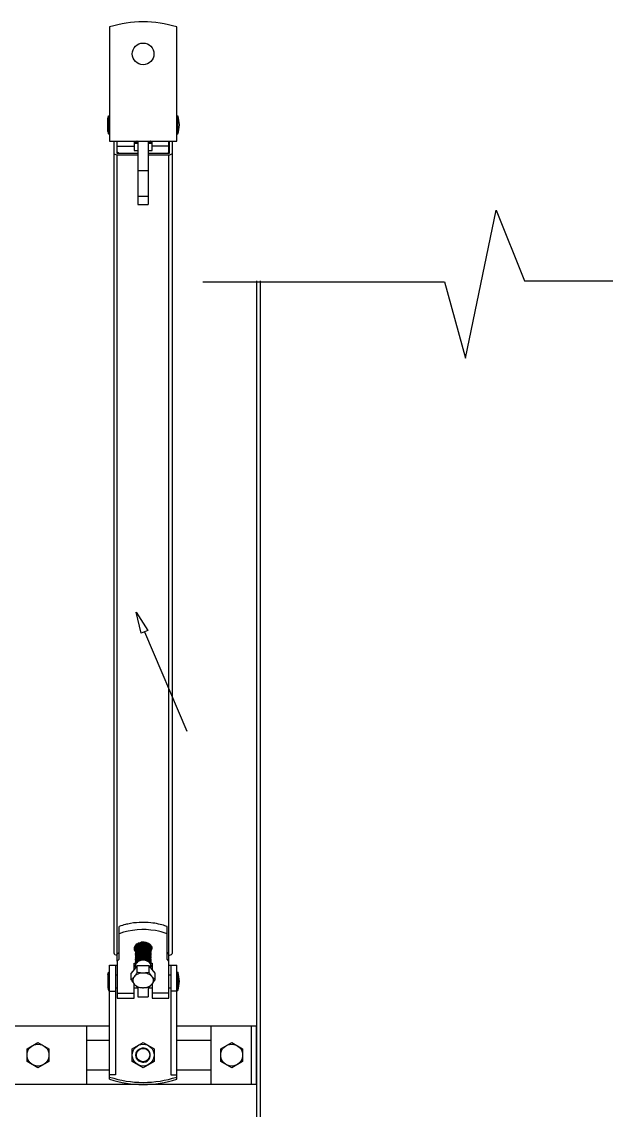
# Model space of a CAD drawing. Extents: x 1680110 to 2699828, y 269661 to 891349.
# Drawn here: x 2393686 to 2395749, y 705836 to 709678 of the extents above; entities that cross this region are included whole.
import ezdxf

# ---------------------------------------------------------------- set-up
doc = ezdxf.new("R2010")
doc.units = 0
doc.header["$LTSCALE"] = 1000
doc.header["$MEASUREMENT"] = 0
doc.layers.add('02___PRT_ALL_AXES', color=7, linetype='Continuous')
doc.layers.add('03___PRT_ALL_CURVES', color=7, linetype='Continuous')

msp = doc.modelspace()

# ---------------------------------------------------------------- linework, layer by layer
at = {"color": 0, "linetype": 'Continuous'}
for p, q in [((2393995.9, 709660.1), (2393995.9, 709257.3)), ((2394232.8, 709257.3), (2394232.8, 709660.1)), ((2393992.2, 709346.1), (2393995.9, 709346.1)), ((2394232.8, 709346.1), (2394236.4, 709346.1)), ((2393992.2, 709282.3), (2393995.9, 709282.3)), ((2394232.8, 709282.3), (2394236.4, 709282.3)), ((2393995.9, 709257.3), (2394232.8, 709257.3)), ((2394011.8, 706390.8), (2394011.8, 709257.3)), ((2394020.9, 709257.3), (2394020.9, 709215.9)), ((2394023.2, 709214.3), (2394023.2, 709257.3)), ((2394023.2, 709239.4), (2394082.4, 709239.4)), ((2394082.4, 709257.3), (2394082.4, 709224.2)), ((2394087, 709249.7), (2394087, 709249.8)), ((2394096.1, 709257.3), (2394096.1, 709033.8)), ((2394132.5, 709257.3), (2394132.5, 709033.8)), ((2394146.2, 709224.2), (2394146.2, 709257.3)), ((2394205.4, 709239.4), (2394146.2, 709239.4)), ((2394205.4, 709214.3), (2394205.4, 709257.3)), ((2394207.7, 709215.9), (2394207.7, 709257.3)), ((2394216.8, 709257.3), (2394216.8, 706390.8)), ((2394023.2, 709214.3), (2394096.1, 709214.3)), ((2394023.2, 706387.7), (2394023.2, 709207.8)), ((2394096.1, 709207.8), (2394023.2, 709207.8)), ((2394132.5, 709214.3), (2394205.4, 709214.3)), ((2394205.4, 709207.8), (2394132.5, 709207.8)), ((2394205.4, 706387.7), (2394205.4, 709207.8)), ((2394096.1, 709152.8), (2394132.5, 709152.8)), ((2394096.1, 709062.6), (2394132.5, 709062.6)), ((2394096.1, 709033.8), (2394132.5, 709033.8)), ((2394087.7, 706413.5), (2394087.7, 706413.5)), ((2394095.9, 706425.3), (2394096.1, 706425.2)), ((2394098.2, 706425), (2394096.1, 706425.2)), ((2394096.4, 706425.5), (2394098.2, 706425)), ((2394023.2, 706362.3), (2394023.2, 706232.1)), ((2394082.4, 706332.9), (2394082.4, 706355.9)), ((2394146.2, 706355.9), (2394146.2, 706332.9)), ((2394205.4, 706232.1), (2394205.4, 706362.3)), ((2393992.2, 706323.3), (2393995.9, 706323.3)), ((2393995.9, 705945.5), (2393995.9, 706348.3)), ((2393995.9, 706348.3), (2394023.2, 706348.3)), ((2394016.4, 706348.3), (2394016.4, 705961.1)), ((2394093.3, 706346.2), (2394072.2, 706320.5)), ((2394082.4, 706348.3), (2394087, 706348.3)), ((2394087, 706347.1), (2394087, 706351)), ((2394087.4, 706350.8), (2394087, 706351)), ((2394135.4, 706346.2), (2394093.3, 706346.2)), ((2394156.4, 706320.5), (2394135.4, 706346.2)), ((2394141.6, 706346.2), (2394141.6, 706349.6)), ((2394141.6, 706348.3), (2394146.2, 706348.3)), ((2394205.4, 706348.3), (2394232.8, 706348.3)), ((2394212.3, 706348.3), (2394212.3, 705961.1)), ((2394232.8, 705945.5), (2394232.8, 706348.3)), ((2394232.8, 706323.3), (2394236.4, 706323.3)), ((2394016.4, 706314.2), (2394023.2, 706314.2)), ((2394082.4, 706232.1), (2394082.4, 706282.2)), ((2394146.2, 706282.2), (2394146.2, 706232.1)), ((2394205.4, 706314.2), (2394212.3, 706314.2)), ((2393992.2, 706259.5), (2393995.9, 706259.5)), ((2393995.9, 706257.1), (2394016.4, 706257.1)), ((2394023.2, 706249.5), (2394082.4, 706249.5)), ((2394096.1, 706270.7), (2394096.1, 706236.7)), ((2394132.5, 706270.7), (2394132.5, 706236.7)), ((2394205.4, 706249.5), (2394146.2, 706249.5)), ((2394232.8, 706257.1), (2394212.3, 706257.1)), ((2394232.8, 706259.5), (2394236.4, 706259.5)), ((2394023.2, 706232.1), (2394082.4, 706232.1)), ((2394096.1, 706236.7), (2394132.5, 706236.7)), ((2394146.2, 706232.1), (2394205.4, 706232.1)), ((2394354.2, 705928.8), (2394354.2, 706133.8)), ((2394497.3, 705928.8), (2394497.3, 706133.8)), ((2394513.9, 705928.8), (2394513.9, 706133.8)), ((2394114.3, 706054.7), (2394114.3, 706055.9)), ((2394089.1, 706038.6), (2394089.1, 706038.7)), ((2394089.2, 706039), (2394089.2, 706039.1)), ((2394016.4, 705961.1), (2393995.9, 705961.1)), ((2394212.3, 705961.1), (2394232.8, 705961.1))]:
    msp.add_line(p, q, dxfattribs=at)
at = {"color": 7, "linetype": 'Continuous'}
for p, q in [((2394325.2, 708760.5), (2395177.6, 708760.5)), ((2394513.9, 708763.3), (2394513.9, 705120.6)), ((2394527.6, 708763.3), (2394527.6, 705120.6)), ((2395459.8, 708763.3), (2396459, 708763.3))]:
    msp.add_line(p, q, dxfattribs=at)
at = {"color": 0}
for p, q in [((2393396.3, 706133.8), (2393995.9, 706133.8)), ((2393914, 706133.8), (2393914, 705928.9)), ((2394232.8, 706133.8), (2394513.9, 706133.8)), ((2393914, 706083.8), (2393995.9, 706083.8)), ((2394232.8, 706083.8), (2394354.2, 706083.8)), ((2393914, 705978.8), (2393995.9, 705978.8)), ((2394232.8, 705978.8), (2394354.2, 705978.8)), ((2393500.6, 705928.8), (2394513.9, 705928.8))]:
    msp.add_line(p, q, dxfattribs=at)
for points in [[(2395252.5, 708491.4), (2395360.3, 709013.1)], [(2395360.3, 709013.1), (2395459.8, 708763.3)], [(2395177.6, 708760.5), (2395252.5, 708491.4)]]:
    msp.add_lwpolyline(points, dxfattribs=at)
at = {"color": 4}
msp.add_lwpolyline([(2394107.6, 707520.4), (2394089.7, 707593.8), (2394130.4, 707530.2)], close=True, dxfattribs=at)
at = {"color": 4, "extrusion": (0.91941, 0.3933, 0), "elevation": 2479447.1}
msp.add_lwpolyline([(-291101.2, 0), (-291482.6, 0)], dxfattribs=at)
at = {"color": 4, "extrusion": (0, 1, 0), "elevation": 707174.6}
msp.add_lwpolyline([(-2394269.1, 0), (-2394268.9, 0)], dxfattribs=at)
at = {"color": 0, "linetype": 'Continuous'}
msp.add_circle((2394114.3, 706030.9), 23.8, dxfattribs=at)
for centre, radius, start, end in [((2394114.3, 709283.6), 394.7, 72.5364, 107.4636), ((2394101.9, 709258.5), 14.9, 184.6388, 187.5163), ((2394101.8, 709254.6), 14.9, 172.4739, 179.9828), ((2394101.9, 709253.6), 15, 170.5953, 176.2819), ((2394101.7, 709253.6), 14.8, 176.29, 179.9967), ((2394101.8, 709253.6), 14.9, 180.0177, 187.7118), ((2394101.8, 709249.8), 14.9, 172.6677, 179.9838), ((2394102.1, 709254.6), 15.1, 169.6225, 172.4804), ((2394102.2, 709249.7), 15.2, 165.7622, 172.658), ((2394102.2, 709253.6), 15.2, 165.9398, 170.5941), ((2394102.6, 709249.6), 15.6, 162.5002, 165.7671), ((2394110.9, 709228.3), 26.5, 124.6383, 125.9814), ((2394111, 709231.9), 26.8, 124.0237, 125.416), ((2394111.1, 709227.9), 27, 124.026, 124.6404), ((2394119.6, 709229.7), 25.4, 57.1454, 59.0662), ((2394119.4, 709228.5), 25.6, 58.236, 59.1443), ((2394119.8, 709229.1), 24.9, 56.1506, 58.2417), ((2394120.5, 709231.1), 23.6, 52.0605, 57.1819), ((2394127.9, 709251.9), 13.8, 16.4386, 22.9713), ((2394128.3, 709252.1), 13.3, 15.3782, 16.4026), ((2394128.3, 709247.2), 13.3, 15.3332, 16.4047), ((2394128.6, 709252.1), 13.1, 8.8155, 15.3917), ((2394128.5, 709247.3), 13.1, 10.6843, 15.3402), ((2394128.9, 709256.1), 12.7, 351.1705, 359.9739), ((2394128.9, 709252.2), 12.7, 0.0259, 8.8089), ((2394129, 709256), 12.7, 4.3365, 5.599), ((2394129.1, 709257), 12.5, 0.0003, 1.1866), ((2394129, 709256), 12.6, 0.0047, 4.3392), ((2394129, 709251.2), 12.6, 0.0047, 4.3395), ((2394129, 709251.2), 12.7, 353.07, 359.9861), ((2394101.5, 706406.5), 18.4, 150.7547, 154.3708), ((2394102.6, 706405.9), 19.6, 144.1845, 150.7189), ((2394103, 706409.3), 20.1, 211.4005, 217.607), ((2394103.6, 706405.2), 20.8, 141.9511, 144.2205), ((2394100.8, 706409.4), 13.8, 170.8203, 174.1915), ((2394101.9, 706409), 15, 170.6064, 176.282), ((2394100.7, 706409.4), 13.7, 174.1936, 177.5933), ((2394101.8, 706409), 14.8, 176.2921, 177.5737), ((2394101.7, 706409), 14.8, 177.5739, 178.5028), ((2394101.7, 706409), 14.7, 178.5029, 179.2826), ((2394101.7, 706409), 14.7, 179.2826, 179.9999), ((2394101.7, 706409), 14.7, 180.0006, 181.7152), ((2394101.8, 706409), 14.8, 181.7164, 184.3519), ((2394101.9, 706409), 14.9, 184.3535, 187.5155), ((2394101.8, 706405.1), 14.9, 172.4732, 179.9828), ((2394101.9, 706404.1), 15, 170.6461, 176.2828), ((2394101.7, 706404.2), 14.8, 176.2908, 183.5476), ((2394102.2, 706399.3), 15.2, 163.2981, 176.2155), ((2394101.9, 706404.2), 14.9, 183.5508, 187.7922), ((2394101.8, 706400.3), 14.8, 172.7542, 179.9843), ((2394101.7, 706399.3), 14.8, 176.2906, 179.9967), ((2394101.8, 706399.3), 14.9, 180.0174, 187.5513), ((2394101.8, 706395.5), 14.9, 172.5017, 179.9829), ((2394101.9, 706394.5), 15, 170.6329, 176.2824), ((2394101.7, 706394.5), 14.8, 176.2904, 179.9967), ((2394101.8, 706394.5), 14.9, 180.0173, 187.5367), ((2394101.8, 706390.6), 14.9, 172.4872, 179.9829), ((2394101.9, 706389.6), 15, 170.6233, 176.2823), ((2394101, 706409.3), 14, 168.5956, 170.8202), ((2394102.2, 706405.1), 15.2, 165.8112, 172.4652), ((2394102.2, 706400.2), 15.2, 165.7041, 172.7434), ((2394102.2, 706395.4), 15.2, 165.7267, 172.493), ((2394102.2, 706390.6), 15.2, 165.766, 172.4789), ((2394104.2, 706404.8), 21.5, 140.1265, 141.9534), ((2394101.3, 706409.3), 14.3, 163.6782, 168.5833), ((2394102.2, 706408.9), 15.2, 167.3413, 170.6096), ((2394102.4, 706404.1), 15.4, 162.498, 170.6185), ((2394102.4, 706394.4), 15.4, 162.4909, 170.6051), ((2394102.4, 706389.6), 15.4, 162.488, 170.5957), ((2394102.3, 706408.9), 15.3, 165.8219, 167.3436), ((2394102.5, 706408.9), 15.5, 163.63, 165.8195), ((2394102.4, 706405), 15.5, 164.4503, 165.8214), ((2394102.6, 706400.1), 15.6, 162.5159, 165.7097), ((2394102.6, 706395.3), 15.6, 162.5135, 165.7315), ((2394102.6, 706390.5), 15.6, 162.5087, 165.7704), ((2394101.8, 706409.1), 14.8, 158.8112, 163.6737), ((2394102.6, 706405), 15.7, 162.5051, 164.4489), ((2394102.7, 706408.8), 15.7, 162.6522, 163.6323), ((2394103.4, 706408.6), 16.5, 153.2181, 162.433), ((2394102.8, 706403.9), 15.9, 161.2184, 162.521), ((2394102.3, 706408.9), 15.4, 155.4096, 158.8168), ((2394103.1, 706408.6), 16.3, 149.029, 155.3717), ((2394104.7, 706407.9), 17.9, 147.2771, 153.2367), ((2394105.9, 706407.1), 19.4, 141.4765, 147.2734), ((2394111.1, 706395.8), 33.2, 116.9716, 117.1914), ((2394111.6, 706394.8), 34.3, 113.9096, 116.9569), ((2394110.6, 706400.8), 27.2, 120.5279, 120.8982), ((2394111, 706400.1), 28, 117.1944, 120.5148), ((2394112.4, 706393.1), 36.2, 110.6062, 113.9098), ((2394115.4, 706390.9), 38.4, 91.5745, 101.1898), ((2394115.3, 706363.5), 38, 97.612, 98.5483), ((2394114.1, 706386.3), 43, 87.2089, 89.7303), ((2394114.3, 706381.3), 48, 87.8186, 90.0078), ((2394115.4, 706390.6), 38.6, 88.83, 91.6019), ((2394114.4, 706383.4), 45.9, 85.7692, 87.8187), ((2394114.1, 706386.3), 43.1, 84.3791, 87.2114), ((2394115.4, 706391), 38.2, 85.6396, 88.8291), ((2394115.1, 706390.2), 39.1, 76.1216, 79.3126), ((2394115.9, 706393.6), 35.5, 69.1888, 70.1515), ((2394116.1, 706394.1), 34.9, 68.0181, 69.189), ((2394122.2, 706402.7), 24.7, 44.9812, 48.9553), ((2394123.7, 706405.4), 21.3, 40.9332, 43.2447), ((2394123, 706403.5), 23.4, 43.051, 44.9607), ((2394124.1, 706405.8), 20.7, 39.8011, 40.9276), ((2394124.3, 706404.6), 21.8, 35.7508, 43.1144), ((2394127.5, 706410.6), 14.3, 20.5547, 25.6449), ((2394127.9, 706410.8), 13.8, 18.1541, 20.5369), ((2394128.3, 706407.4), 13.3, 15.3602, 16.4085), ((2394128.3, 706402.6), 13.3, 15.3455, 16.4078), ((2394128.3, 706397.7), 13.3, 15.3562, 16.4067), ((2394128.3, 706392.9), 13.3, 15.3803, 16.4044), ((2394128.3, 706388.1), 13.3, 15.4324, 16.4009), ((2394128.6, 706407.5), 13.1, 8.8275, 15.3735), ((2394128.6, 706402.6), 13.1, 8.8161, 15.3587), ((2394128.6, 706397.8), 13.1, 8.5831, 15.3704), ((2394128.6, 706393), 13.1, 8.806, 15.3938), ((2394128.9, 706411.1), 12.7, 351.3231, 359.9751), ((2394128.8, 706411.4), 12.9, 351.1957, 351.4438), ((2394128.9, 706407.5), 12.7, 0.0261, 8.8211), ((2394128.9, 706406.6), 12.7, 351.1717, 359.9739), ((2394128.9, 706402.7), 12.7, 0.026, 8.8097), ((2394128.9, 706401.7), 12.7, 350.9429, 359.9728), ((2394126.7, 706409.9), 17.5, 327.8953, 328.9179), ((2394129, 706397.9), 12.7, 0.0243, 8.5745), ((2394128.9, 706396.9), 12.7, 351.161, 359.9738), ((2394128.9, 706393), 12.7, 0.0259, 8.7993), ((2394128.9, 706392.1), 12.7, 351.1413, 359.9737), ((2394129, 706411.1), 12.6, 2.7676, 6.617), ((2394129, 706411.1), 12.6, 359.993, 2.7658), ((2394129, 706406.6), 12.6, 0.0047, 4.3395), ((2394129, 706401.7), 12.6, 0.0047, 4.3394), ((2394129, 706396.9), 12.6, 0.0047, 4.3393), ((2394129, 706392.1), 12.6, 0.0047, 4.3389), ((2394127, 706409.7), 17.1, 328.9126, 331.6127), ((2394125.3, 706409.5), 20.5, 323.7264, 324.8215), ((2394125.4, 706405.5), 20.4, 34.9477, 35.6756), ((2394127, 706407.8), 17.1, 26.7554, 29.0313), ((2394125.6, 706405.7), 20.1, 33.5595, 34.9495), ((2394127.5, 706409.5), 16.6, 331.6112, 334.7707), ((2394125.9, 706405.8), 19.7, 32.816, 33.5577), ((2394126.3, 706406.1), 19.3, 30.7572, 32.8206), ((2394126.6, 706406.3), 18.9, 30.1535, 30.7522), ((2394023.2, 706398.8), 16, 268.3666, 269.9989), ((2394101.7, 706389.7), 14.8, 176.2903, 179.9967), ((2394101.8, 706389.7), 14.9, 180.0173, 187.5328), ((2394101.8, 706385.8), 14.9, 172.4835, 179.9829), ((2394101.7, 706384.8), 14.8, 176.2866, 179.9968), ((2394101.8, 706384.8), 14.9, 180.0162, 187.3323), ((2394101.8, 706381), 14.9, 172.2882, 179.9823), ((2394101.9, 706380), 15, 170.633, 176.2824), ((2394101.7, 706380), 14.8, 176.2903, 179.9967), ((2394101.8, 706380), 14.9, 180.0172, 187.5261), ((2394101.8, 706376.1), 14.9, 172.4765, 179.9828), ((2394101.9, 706375.1), 15, 170.5993, 176.2819), ((2394101.7, 706375.2), 14.8, 176.29, 179.9967), ((2394101.8, 706375.2), 14.9, 180.0171, 187.5169), ((2394101.8, 706371.3), 14.9, 172.4677, 179.9827), ((2394101.9, 706370.3), 15, 170.6057, 176.2819), ((2394101.7, 706370.3), 14.8, 176.29, 179.9967), ((2394101.8, 706370.3), 14.9, 180.017, 187.4489), ((2394101.8, 706366.5), 14.9, 172.3978, 179.9823), ((2394101.7, 706365.5), 14.8, 176.29, 179.9967), ((2394101.8, 706365.5), 14.9, 180.0171, 187.5089), ((2394101.8, 706361.6), 14.9, 172.4594, 179.9827), ((2394101.9, 706360.6), 15, 170.5894, 176.2819), ((2394101.7, 706360.7), 14.8, 176.29, 179.9967), ((2394101.8, 706360.7), 14.9, 180.017, 187.4917), ((2394101.8, 706356.8), 14.9, 172.4422, 179.9826), ((2394101.9, 706355.8), 15, 170.5827, 176.2821), ((2394101.7, 706355.8), 14.8, 176.2903, 179.9967), ((2394101.8, 706355.8), 14.9, 180.0172, 187.5273), ((2394101.8, 706352), 14.9, 172.4782, 179.9829), ((2394101.9, 706351), 15, 170.6229, 176.2822), ((2394102.2, 706385.7), 15.2, 165.7649, 172.4752), ((2394102.2, 706380.9), 15.2, 165.7459, 172.2807), ((2394102.2, 706376.1), 15.2, 165.7642, 172.4682), ((2394102.2, 706371.2), 15.2, 165.7627, 172.4595), ((2394102.2, 706366.4), 15.2, 165.7631, 172.3902), ((2394102.2, 706361.6), 15.2, 165.7634, 172.4513), ((2394102.2, 706356.7), 15.2, 165.765, 172.4342), ((2394102.2, 706351.9), 15.2, 165.7668, 172.4699), ((2394102.4, 706379.9), 15.4, 162.4871, 170.6053), ((2394102.4, 706375.1), 15.4, 162.4824, 170.5717), ((2394102.4, 706370.2), 15.4, 162.4829, 170.5782), ((2394102.4, 706360.6), 15.4, 162.4867, 170.562), ((2394102.4, 706355.7), 15.4, 162.4917, 170.5553), ((2394102.4, 706350.9), 15.4, 162.4849, 170.5952), ((2394102.6, 706385.6), 15.6, 162.5058, 165.7693), ((2394102.6, 706380.8), 15.6, 162.4516, 165.7498), ((2394102.6, 706376), 15.6, 162.5049, 165.7686), ((2394102.6, 706371.1), 15.6, 162.5002, 165.767), ((2394102.6, 706366.3), 15.6, 162.5007, 165.7672), ((2394102.6, 706361.5), 15.6, 162.5015, 165.7677), ((2394102.6, 706356.7), 15.6, 162.5045, 165.7692), ((2394102.6, 706351.8), 15.6, 162.5094, 165.7711), ((2394128.5, 706383.3), 13.1, 9.0944, 16.4713), ((2394128.3, 706378.4), 13.3, 15.3426, 16.4105), ((2394128.3, 706373.6), 13.3, 15.3335, 16.4046), ((2394128.3, 706368.8), 13.3, 15.295, 16.4082), ((2394128.3, 706363.9), 13.3, 15.3024, 16.4096), ((2394128.3, 706359.1), 13.3, 15.3159, 16.4116), ((2394128.3, 706354.3), 13.3, 15.3138, 16.4121), ((2394128.6, 706388.1), 13.1, 8.7871, 15.4463), ((2394128.6, 706378.5), 13.1, 8.8357, 15.3558), ((2394128.6, 706373.7), 13.1, 8.8222, 15.3467), ((2394128.6, 706368.8), 13.1, 8.8659, 15.3078), ((2394128.6, 706364), 13.1, 8.6158, 15.3161), ((2394128.6, 706359.2), 13.1, 8.8392, 15.3288), ((2394128.6, 706354.3), 13.1, 8.8348, 15.3268), ((2394128.9, 706388.2), 12.7, 0.0258, 8.7798), ((2394129, 706387.3), 12.7, 351.4494, 359.976), ((2394128.9, 706383.4), 12.7, 0.0272, 9.08), ((2394128.9, 706382.4), 12.7, 351.1911, 359.9741), ((2394128.9, 706378.5), 12.7, 0.0261, 8.8295), ((2394128.9, 706377.6), 12.7, 351.178, 359.9739), ((2394128.9, 706373.7), 12.7, 0.0259, 8.8159), ((2394128.9, 706372.8), 12.7, 351.2218, 359.9742), ((2394128.9, 706368.9), 12.7, 0.0263, 8.8603), ((2394128.9, 706367.9), 12.7, 350.9764, 359.9733), ((2394129, 706364), 12.7, 0.0245, 8.608), ((2394128.9, 706363.1), 12.7, 351.1951, 359.9741), ((2394128.9, 706359.2), 12.7, 0.0262, 8.8333), ((2394128.9, 706358.3), 12.7, 351.1908, 359.9741), ((2394128.9, 706354.4), 12.7, 0.0261, 8.8289), ((2394128.9, 706353.4), 12.7, 351.179, 359.9739), ((2394129, 706387.2), 12.6, 0.0046, 4.3456), ((2394129, 706382.4), 12.6, 0.0047, 4.3396), ((2394129, 706377.6), 12.6, 0.0047, 4.3395), ((2394129, 706372.7), 12.6, 0.0047, 4.3399), ((2394129, 706367.9), 12.6, 0.0047, 4.3399), ((2394129, 706363.1), 12.6, 0.0047, 4.3399), ((2394129, 706358.2), 12.6, 0.0047, 4.3399), ((2394129, 706353.4), 12.6, 0.0047, 4.3394), ((2394205.4, 706398.8), 16, 270.0011, 271.6334), ((2394101.7, 706351), 14.8, 176.2902, 179.9967), ((2394102.6, 706347), 15.6, 162.5026, 165.791), ((2394128.3, 706349.4), 13.3, 15.3664, 16.4089), ((2394128.6, 706349.5), 13.1, 8.8239, 15.3798), ((2394128.9, 706349.5), 12.7, 0.0261, 8.8175), ((2394114.3, 706030.9), 25.1, 275.5796, 101.2035), ((2394113.9, 706030.8), 25.1, 88.982, 100.1624), ((2394114.3, 706030.9), 26.4, 175.8685, 178.9165), ((2394114.3, 706030.9), 26.4, 178.9205, 185.2696), ((2394114.3, 706030.9), 26.4, 170.4027, 175.8672), ((2394114.3, 706030.9), 26.4, 185.2707, 187.4247), ((2394114.3, 706030.9), 26.5, 187.4316, 195.9775), ((2394114.3, 706030.9), 26.5, 167.0668, 170.4004), ((2394114.3, 706030.9), 26.4, 164.3926, 167.0672), ((2394114.3, 706030.9), 26.4, 162.03, 164.3906), ((2394113.9, 706029.7), 26.3, 160.2514, 161.7211), ((2394114.3, 706030.9), 26.4, 195.9832, 198.1201), ((2394114.3, 706030.9), 26.4, 198.1212, 204.6411), ((2394114.3, 706030.9), 26.5, 204.6463, 208.0841), ((2394114.3, 706030.9), 26.4, 208.0825, 212.3888), ((2394114.3, 706030.9), 26.4, 208.4883, 212.3891), ((2394114.3, 706322), 387.3, 252.1887, 287.8113), ((2394114.3, 706322), 394.7, 252.5364, 287.4636)]:
    msp.add_arc(centre, radius, start, end, dxfattribs=at)
for points, knots in [([(2394087, 709249.8), (2394087.1, 709251.1), (2394087.6, 709253.7), (2394088.8, 709256.2), (2394089.5, 709257.3)], [0, 0, 0, 0, 0.49066, 1, 1, 1, 1]), ([(2394089, 709257.3), (2394088.8, 709257), (2394088.3, 709256.1), (2394087.9, 709255.1), (2394087.7, 709254.3)], [0, 0, 0, 0, 0.253666, 1, 1, 1, 1]), ([(2394092.7, 709257.3), (2394092.2, 709256.8), (2394090.1, 709254.6), (2394088.5, 709251.8), (2394087.8, 709249.7)], [0, 0, 0, 0, 0.263007, 1, 1, 1, 1]), ([(2394088.1, 709249.7), (2394088.4, 709250.4), (2394089.8, 709253.3), (2394091.9, 709255.7), (2394093.8, 709257.3)], [0, 0, 0, 0, 0.238978, 1, 1, 1, 1]), ([(2394096, 709255.1), (2394095.4, 709254.7), (2394093.3, 709253.2), (2394091.5, 709251.3), (2394090.3, 709249.7)], [0, 0, 0, 0, 0.260528, 1, 1, 1, 1]), ([(2394091, 709249.7), (2394091.3, 709250.1), (2394092.7, 709251.6), (2394094.2, 709252.9), (2394095.5, 709253.8)], [0, 0, 0, 0, 0.242618, 1, 1, 1, 1]), ([(2394139.5, 709249.7), (2394139.1, 709250.4), (2394137.2, 709252.9), (2394134.7, 709255), (2394132.6, 709256.2)], [0, 0, 0, 0, 0.235297, 1, 1, 1, 1]), ([(2394132.6, 709255.3), (2394133.2, 709254.9), (2394135.6, 709253.4), (2394137.6, 709251.4), (2394138.8, 709249.7)], [0, 0, 0, 0, 0.26441, 1, 1, 1, 1]), ([(2394136.4, 709257.3), (2394137.5, 709256.3), (2394139.5, 709253.9), (2394140.8, 709251.1), (2394141.2, 709249.7)], [0, 0, 0, 0, 0.519467, 1, 1, 1, 1]), ([(2394141.1, 709251), (2394141, 709251.6), (2394140.1, 709253.9), (2394138.7, 709255.9), (2394137.4, 709257.3)], [0, 0, 0, 0, 0.239996, 1, 1, 1, 1]), ([(2394140.1, 709257.3), (2394140.3, 709256.9), (2394141.1, 709255.3), (2394141.5, 709253.5), (2394141.6, 709252.2)], [0, 0, 0, 0, 0.256497, 1, 1, 1, 1]), ([(2394018.7, 709208.5), (2394016.9, 709209), (2394013.5, 709210.7), (2394011.8, 709214.3), (2394011.8, 709215.9)], [0, 0, 0, 0, 0.547859, 1, 1, 1, 1]), ([(2394020.9, 709215.9), (2394020.9, 709215.2), (2394022, 709214.4), (2394022.9, 709214.3), (2394023.2, 709214.3)], [0, 0, 0, 0, 0.70154, 1, 1, 1, 1]), ([(2394205.4, 709214.3), (2394205.7, 709214.3), (2394206.7, 709214.4), (2394207.7, 709215.2), (2394207.7, 709215.9)], [0, 0, 0, 0, 0.29846, 1, 1, 1, 1]), ([(2394216.8, 709215.9), (2394216.8, 709214.3), (2394215.1, 709210.7), (2394211.8, 709209), (2394209.9, 709208.5)], [0, 0, 0, 0, 0.452141, 1, 1, 1, 1]), ([(2394085.9, 706398.8), (2394084.4, 706401.1), (2394082.6, 706406.5), (2394083.8, 706412.1), (2394085, 706414.5)], [0, 0, 0, 0, 0.503467, 1, 1, 1, 1]), ([(2394087, 706385.8), (2394087.2, 706388.1), (2394088.7, 706392.9), (2394093.8, 706398.7), (2394101, 706403), (2394106.7, 706404.5), (2394109.7, 706405)], [0, 0, 0, 0, 0.21682, 0.453957, 0.717085, 1, 1, 1, 1]), ([(2394087.6, 706418.6), (2394088.2, 706419.2), (2394090.6, 706421.9), (2394093.7, 706423.9), (2394096.1, 706425.2)], [0, 0, 0, 0, 0.237518, 1, 1, 1, 1]), ([(2394087.6, 706403.7), (2394088.3, 706406.1), (2394091.2, 706410.9), (2394098.1, 706416.1), (2394106.9, 706419.4), (2394116.5, 706420.3), (2394125.9, 706418.8), (2394133.9, 706415.2), (2394138.9, 706410.5), (2394141, 706406.1), (2394141.5, 706403.8), (2394141.6, 706402.7)], [0, 0, 0, 0, 0.111989, 0.237167, 0.374547, 0.517663, 0.657661, 0.786312, 0.89922, 0.950664, 1, 1, 1, 1]), ([(2394141.1, 706411.2), (2394140.5, 706413.3), (2394137.9, 706417.6), (2394131.7, 706422.2), (2394123.7, 706425.1), (2394114.7, 706426), (2394105.6, 706424.8), (2394097.5, 706421.5), (2394091.1, 706416.5), (2394088.4, 706412), (2394087.7, 706409.7)], [0, 0, 0, 0, 0.1028, 0.219575, 0.350436, 0.490257, 0.631411, 0.766198, 0.889253, 1, 1, 1, 1]), ([(2394141.1, 706406.3), (2394140.5, 706408.5), (2394137.9, 706412.7), (2394131.7, 706417.4), (2394123.7, 706420.3), (2394114.7, 706421.2), (2394105.6, 706420), (2394097.5, 706416.7), (2394091.1, 706411.6), (2394088.4, 706407.1), (2394087.7, 706404.8)], [0, 0, 0, 0, 0.102802, 0.219579, 0.350445, 0.490271, 0.631419, 0.766196, 0.889248, 1, 1, 1, 1]), ([(2394141.1, 706401.5), (2394140.5, 706403.7), (2394137.9, 706407.9), (2394131.7, 706412.6), (2394123.7, 706415.5), (2394114.7, 706416.4), (2394105.6, 706415.1), (2394097.5, 706411.9), (2394091.1, 706406.8), (2394088.4, 706402.3), (2394087.7, 706400)], [0, 0, 0, 0, 0.102803, 0.219579, 0.350445, 0.490272, 0.63142, 0.766197, 0.889249, 1, 1, 1, 1]), ([(2394087.7, 706399), (2394088.4, 706401.5), (2394091.4, 706406.2), (2394098.3, 706411.4), (2394107.1, 706414.6), (2394116.7, 706415.4), (2394126, 706414), (2394133.9, 706410.3), (2394138.9, 706405.6), (2394141, 706401.2), (2394141.5, 706399), (2394141.6, 706397.9)], [0, 0, 0, 0, 0.112247, 0.237701, 0.375218, 0.518283, 0.658097, 0.786535, 0.899295, 0.950694, 1, 1, 1, 1]), ([(2394141.1, 706396.7), (2394140.5, 706398.8), (2394137.9, 706403.1), (2394131.7, 706407.7), (2394123.7, 706410.6), (2394114.7, 706411.5), (2394105.6, 706410.3), (2394097.5, 706407), (2394091.1, 706402), (2394088.4, 706397.5), (2394087.7, 706395.2)], [0, 0, 0, 0, 0.102804, 0.219579, 0.350435, 0.490256, 0.631409, 0.766198, 0.88925, 1, 1, 1, 1]), ([(2394087.7, 706394.2), (2394088.4, 706396.6), (2394091.4, 706401.4), (2394098.3, 706406.6), (2394107.1, 706409.7), (2394116.7, 706410.6), (2394126, 706409.1), (2394133.9, 706405.5), (2394138.9, 706400.8), (2394141, 706396.4), (2394141.5, 706394.1), (2394141.6, 706393)], [0, 0, 0, 0, 0.112246, 0.2377, 0.375215, 0.518278, 0.658091, 0.78653, 0.899293, 0.950693, 1, 1, 1, 1]), ([(2394141.1, 706391.8), (2394140.5, 706394), (2394137.9, 706398.2), (2394131.7, 706402.9), (2394123.7, 706405.8), (2394114.7, 706406.7), (2394105.6, 706405.5), (2394097.5, 706402.2), (2394091.1, 706397.2), (2394088.4, 706392.6), (2394087.7, 706390.3)], [0, 0, 0, 0, 0.102805, 0.219582, 0.350438, 0.49026, 0.63141, 0.766198, 0.889251, 1, 1, 1, 1]), ([(2394109.7, 706401.1), (2394107.1, 706400.7), (2394102.1, 706399.4), (2394095.5, 706396), (2394090.5, 706391.4), (2394088.3, 706387.5), (2394087.7, 706385.5)], [0, 0, 0, 0, 0.277616, 0.53967, 0.780154, 1, 1, 1, 1]), ([(2394087.7, 706384.5), (2394088.4, 706387), (2394091.4, 706391.7), (2394098.3, 706396.9), (2394107.1, 706400.1), (2394116.7, 706400.9), (2394126, 706399.5), (2394133.9, 706395.8), (2394138.9, 706391.1), (2394141, 706386.7), (2394141.5, 706384.5), (2394141.6, 706383.4)], [0, 0, 0, 0, 0.112245, 0.237701, 0.375214, 0.518277, 0.6581, 0.786541, 0.899298, 0.950695, 1, 1, 1, 1]), ([(2394141.1, 706382.2), (2394140.5, 706384.3), (2394137.9, 706388.6), (2394131.7, 706393.2), (2394123.7, 706396.1), (2394114.7, 706397), (2394105.6, 706395.8), (2394097.5, 706392.5), (2394091.1, 706387.5), (2394088.4, 706383), (2394087.7, 706380.7)], [0, 0, 0, 0, 0.1028, 0.219577, 0.35044, 0.490268, 0.631416, 0.766199, 0.889253, 1, 1, 1, 1]), ([(2394087.7, 706379.7), (2394088.4, 706382.1), (2394091.4, 706386.9), (2394098.3, 706392.1), (2394107.1, 706395.2), (2394116.7, 706396.1), (2394126, 706394.6), (2394133.9, 706391), (2394138.9, 706386.3), (2394141, 706381.9), (2394141.5, 706379.6), (2394141.6, 706378.5)], [0, 0, 0, 0, 0.112246, 0.237704, 0.375214, 0.518276, 0.658095, 0.786533, 0.899295, 0.950695, 1, 1, 1, 1]), ([(2394087.8, 706409), (2394088.6, 706411.3), (2394091.3, 706415.7), (2394097.6, 706420.6), (2394105.6, 706423.8), (2394114.5, 706425.1), (2394123.4, 706424.2), (2394131.3, 706421.4), (2394137.6, 706417), (2394140.2, 706412.9), (2394140.9, 706410.8)], [0, 0, 0, 0, 0.110828, 0.23379, 0.368184, 0.508826, 0.648319, 0.779281, 0.896604, 1, 1, 1, 1]), ([(2394089.1, 706416.9), (2394089.6, 706417.6), (2394091.6, 706420.5), (2394094.4, 706422.8), (2394096.7, 706424.1)], [0, 0, 0, 0, 0.235801, 1, 1, 1, 1]), ([(2394141.1, 706377.3), (2394140.6, 706379), (2394138.9, 706382.3), (2394134.6, 706386.4), (2394129, 706389.5), (2394120.1, 706392.1), (2394108.2, 706392.1), (2394099.1, 706388.5), (2394095.4, 706385.9)], [0, 0, 0, 0, 0.09979, 0.209755, 0.331258, 0.462623, 0.737838, 1, 1, 1, 1]), ([(2394098.2, 706425), (2394099, 706425.4), (2394102, 706426.9), (2394105.4, 706428), (2394107.9, 706428.5)], [0, 0, 0, 0, 0.242859, 1, 1, 1, 1]), ([(2394099.6, 706427), (2394100.3, 706427.2), (2394102.9, 706428.1), (2394105.7, 706428.8), (2394107.8, 706429.1)], [0, 0, 0, 0, 0.245442, 1, 1, 1, 1]), ([(2394109.7, 706405), (2394113.4, 706405.5), (2394121, 706405.5), (2394129.8, 706402.9), (2394135.5, 706399.2), (2394138.7, 706395.9), (2394140.9, 706392.2), (2394141.5, 706389.5), (2394141.6, 706388.2)], [0, 0, 0, 0, 0.287626, 0.558153, 0.68143, 0.795158, 0.900367, 1, 1, 1, 1]), ([(2394141.1, 706387), (2394140.4, 706389.4), (2394137.3, 706394.2), (2394129.9, 706399), (2394120.5, 706401.6), (2394113.7, 706401.6), (2394110.3, 706401.2)], [0, 0, 0, 0, 0.20759, 0.44724, 0.716488, 1, 1, 1, 1]), ([(2394124.5, 706428.1), (2394125.8, 706427.8), (2394130.8, 706426.3), (2394135.5, 706423.8), (2394138.4, 706421.3)], [0, 0, 0, 0, 0.264636, 1, 1, 1, 1]), ([(2394129.2, 706426.5), (2394130.5, 706426), (2394134.9, 706423.7), (2394138.7, 706420.1), (2394140.3, 706416.8)], [0, 0, 0, 0, 0.276321, 1, 1, 1, 1]), ([(2394139.1, 706420), (2394138.5, 706420.7), (2394135.6, 706423.4), (2394132, 706425.4), (2394129.2, 706426.5)], [0, 0, 0, 0, 0.235806, 1, 1, 1, 1]), ([(2394140.9, 706410.8), (2394141, 706410.5), (2394141.4, 706409.4), (2394141.5, 706408.3), (2394141.6, 706407.5)], [0, 0, 0, 0, 0.252986, 1, 1, 1, 1]), ([(2394143, 706415.8), (2394144.5, 706413.1), (2394146.3, 706406.5), (2394143.9, 706400.3), (2394142, 706397.7)], [0, 0, 0, 0, 0.496414, 1, 1, 1, 1]), ([(2394142.5, 706402.4), (2394143.2, 706403.8), (2394144.1, 706406.9), (2394144, 706410.1), (2394143.7, 706411.7)], [0, 0, 0, 0, 0.504975, 1, 1, 1, 1]), ([(2394022.7, 706382.8), (2394020, 706382.9), (2394015, 706384), (2394011.8, 706388.7), (2394011.8, 706390.8)], [0, 0, 0, 0, 0.559089, 1, 1, 1, 1]), ([(2394087, 706366.5), (2394087.1, 706367.7), (2394087.6, 706370.3), (2394090, 706375.3), (2394095.4, 706380.7), (2394104.2, 706384.9), (2394114.2, 706386.5), (2394124.3, 706385.5), (2394133, 706382), (2394138.5, 706377.1), (2394141, 706372.5), (2394141.5, 706370.1), (2394141.6, 706368.9)], [0, 0, 0, 0, 0.05375, 0.109471, 0.230247, 0.36521, 0.508721, 0.651183, 0.78291, 0.898103, 0.950221, 1, 1, 1, 1]), ([(2394141.1, 706372.5), (2394140.5, 706374.7), (2394137.9, 706378.9), (2394131.7, 706383.6), (2394123.7, 706386.5), (2394114.7, 706387.4), (2394105.6, 706386.1), (2394097.5, 706382.9), (2394091.1, 706377.8), (2394088.4, 706373.3), (2394087.7, 706371)], [0, 0, 0, 0, 0.102803, 0.219582, 0.350439, 0.490263, 0.631412, 0.766193, 0.88925, 1, 1, 1, 1]), ([(2394095.4, 706385.9), (2394093.6, 706384.6), (2394090.4, 706381.6), (2394088.3, 706377.8), (2394087.7, 706375.8)], [0, 0, 0, 0, 0.522085, 1, 1, 1, 1]), ([(2394087.7, 706374.9), (2394088.3, 706376.9), (2394090.5, 706380.9), (2394093.9, 706383.9), (2394095.8, 706385.2)], [0, 0, 0, 0, 0.476952, 1, 1, 1, 1]), ([(2394141.1, 706367.7), (2394140.5, 706369.8), (2394137.9, 706374.1), (2394131.7, 706378.7), (2394123.7, 706381.6), (2394114.7, 706382.5), (2394105.6, 706381.3), (2394097.5, 706378), (2394091.1, 706373), (2394088.4, 706368.5), (2394087.7, 706366.2)], [0, 0, 0, 0, 0.102803, 0.219581, 0.350439, 0.490263, 0.631413, 0.766193, 0.88925, 1, 1, 1, 1]), ([(2394087.7, 706365.2), (2394088.4, 706367.6), (2394091.4, 706372.4), (2394098.3, 706377.6), (2394107.1, 706380.7), (2394116.7, 706381.6), (2394126, 706380.1), (2394133.9, 706376.5), (2394138.9, 706371.8), (2394141, 706367.4), (2394141.5, 706365.1), (2394141.6, 706364)], [0, 0, 0, 0, 0.11225, 0.237708, 0.375218, 0.518284, 0.658099, 0.786539, 0.899299, 0.950695, 1, 1, 1, 1]), ([(2394141.1, 706362.9), (2394140.5, 706365), (2394137.9, 706369.3), (2394131.7, 706373.9), (2394123.7, 706376.8), (2394114.7, 706377.7), (2394105.6, 706376.5), (2394097.5, 706373.2), (2394091.1, 706368.2), (2394088.4, 706363.6), (2394087.7, 706361.3)], [0, 0, 0, 0, 0.102802, 0.219581, 0.35044, 0.490262, 0.631413, 0.766193, 0.889249, 1, 1, 1, 1]), ([(2394087.7, 706360.4), (2394088.4, 706362.8), (2394091.4, 706367.6), (2394098.3, 706372.7), (2394107.1, 706375.9), (2394116.7, 706376.8), (2394126, 706375.3), (2394133.9, 706371.7), (2394138.9, 706367), (2394141, 706362.6), (2394141.5, 706360.3), (2394141.6, 706359.2)], [0, 0, 0, 0, 0.112251, 0.237706, 0.375218, 0.518284, 0.658099, 0.78654, 0.899299, 0.950695, 1, 1, 1, 1]), ([(2394141.1, 706358), (2394140.5, 706360.2), (2394137.9, 706364.4), (2394131.7, 706369.1), (2394123.7, 706372), (2394114.7, 706372.9), (2394105.6, 706371.6), (2394097.5, 706368.4), (2394091.1, 706363.3), (2394088.4, 706358.8), (2394087.7, 706356.5)], [0, 0, 0, 0, 0.102801, 0.21958, 0.350441, 0.490262, 0.631414, 0.766194, 0.889248, 1, 1, 1, 1]), ([(2394087.7, 706355.5), (2394088.4, 706358), (2394091.4, 706362.7), (2394098.3, 706367.9), (2394107.1, 706371.1), (2394116.7, 706371.9), (2394126, 706370.5), (2394133.9, 706366.8), (2394138.9, 706362.1), (2394141, 706357.7), (2394141.5, 706355.5), (2394141.6, 706354.4)], [0, 0, 0, 0, 0.112246, 0.237702, 0.375218, 0.518285, 0.6581, 0.786541, 0.899298, 0.950694, 1, 1, 1, 1]), ([(2394141.1, 706353.2), (2394140.5, 706355.3), (2394137.9, 706359.6), (2394131.7, 706364.2), (2394123.7, 706367.1), (2394114.7, 706368), (2394105.6, 706366.8), (2394097.5, 706363.5), (2394091.1, 706358.5), (2394088.4, 706354), (2394087.7, 706351.7)], [0, 0, 0, 0, 0.1028, 0.219576, 0.350438, 0.490259, 0.631413, 0.766198, 0.889253, 1, 1, 1, 1]), ([(2394095.8, 706385.2), (2394099.9, 706388), (2394109.6, 706391.4), (2394122.2, 706390.9), (2394131.3, 706387.5), (2394136.7, 706383.8), (2394140.4, 706379.1), (2394141.5, 706375.5), (2394141.6, 706373.7)], [0, 0, 0, 0, 0.268159, 0.54642, 0.676791, 0.795592, 0.902183, 1, 1, 1, 1]), ([(2394216.8, 706390.8), (2394216.8, 706388.7), (2394213.6, 706384), (2394208.6, 706382.9), (2394205.9, 706382.8)], [0, 0, 0, 0, 0.440911, 1, 1, 1, 1]), ([(2394089.1, 706038.7), (2394089.9, 706040.8), (2394092, 706045), (2394096.8, 706050.1), (2394102.7, 706053.8), (2394107.2, 706055.1), (2394109.4, 706055.5)], [0, 0, 0, 0, 0.250036, 0.500043, 0.750031, 1, 1, 1, 1]), ([(2394128.3, 706011.6), (2394130.4, 706013.1), (2394134.1, 706016.7), (2394137.7, 706023.6), (2394139, 706031.2), (2394137.8, 706038.9), (2394134.3, 706045.8), (2394128.8, 706051.3), (2394122, 706054.9), (2394116.9, 706055.8), (2394114.3, 706055.9)], [0, 0, 0, 0, 0.124979, 0.249964, 0.374956, 0.499953, 0.624956, 0.749965, 0.87498, 1, 1, 1, 1]), ([(2394116.7, 706005.9), (2394114.4, 706005.6), (2394109.6, 706005.6), (2394102.7, 706007.5), (2394096.6, 706011.3), (2394093.4, 706014.8), (2394092, 706016.7)], [0, 0, 0, 0, 0.24997, 0.499961, 0.749971, 1, 1, 1, 1]), ([(2394100.3, 706011.6), (2394102.6, 706009.7), (2394107.8, 706006.7), (2394113.8, 706005.9), (2394116.7, 706005.9)], [0, 0, 0, 0, 0.499904, 1, 1, 1, 1])]:
    msp.add_open_spline(points, degree=3, knots=knots, dxfattribs=at)
for points in [[(2394023.2, 709207.8), (2394021.7, 709207.8), (2394020.2, 709208), (2394018.7, 709208.5)], [(2394209.9, 709208.5), (2394208.5, 709208), (2394206.9, 709207.8), (2394205.4, 709207.8)], [(2394114.3, 706429.3), (2394112.1, 706429.4), (2394110, 706429.3), (2394107.8, 706429.1)], [(2394117.8, 706429.2), (2394119.3, 706429.1), (2394120.9, 706428.9), (2394122.4, 706428.6)], [(2394128, 706427), (2394126.1, 706427.7), (2394124.1, 706428.2), (2394122.1, 706428.6)], [(2394142, 706416.1), (2394141.4, 706417.1), (2394140.7, 706418.1), (2394140, 706419)], [(2394141, 706415.1), (2394141.3, 706414.3), (2394141.5, 706413.4), (2394141.6, 706412.5)], [(2394143.7, 706411.7), (2394143.4, 706413), (2394142.9, 706414.3), (2394142.3, 706415.5)], [(2394087.4, 706350.8), (2394087.1, 706349.6), (2394087, 706348.4), (2394087, 706347.1)]]:
    msp.add_open_spline(points, degree=3, dxfattribs=at)
at = {"layer": '02___PRT_ALL_AXES', "color": 0, "linetype": 'Continuous'}
for p, q in [((2393989.3, 709337), (2393992.2, 709346.1)), ((2393989.3, 709291.4), (2393989.3, 709337)), ((2393992.2, 709282.3), (2393992.2, 709346.1)), ((2393992.2, 709346.1), (2393995.9, 709346.1)), ((2394232.8, 709346.1), (2394236.4, 709346.1)), ((2394236.4, 709282.3), (2394236.4, 709346.1)), ((2393989.3, 709291.4), (2393992.2, 709282.3)), ((2393992.2, 709282.3), (2393995.9, 709282.3)), ((2394232.8, 709282.3), (2394236.4, 709282.3)), ((2394082.4, 709249.7), (2394096.1, 709249.7)), ((2394132.5, 709249.7), (2394146.2, 709249.7)), ((2394026.8, 709214.3), (2394023.2, 709217.9)), ((2394082.4, 709224.2), (2394096.1, 709224.2)), ((2394132.5, 709224.2), (2394146.2, 709224.2)), ((2394205.4, 709217.9), (2394201.8, 709214.3)), ((2394030, 706369.2), (2394030, 706484.8)), ((2394198.6, 706369.2), (2394198.6, 706484.8)), ((2394030, 706394.6), (2394023.2, 706387.7)), ((2394205.4, 706387.7), (2394198.6, 706394.6)), ((2394023.2, 706362.3), (2394023.2, 706387.7)), ((2394030, 706369.2), (2394023.2, 706362.3)), ((2394082.4, 706355.9), (2394087, 706355.9)), ((2394141.4, 706355.9), (2394146.2, 706355.9)), ((2394205.4, 706362.3), (2394198.6, 706369.2)), ((2394205.4, 706362.3), (2394205.4, 706387.7)), ((2393989.3, 706314.2), (2393992.2, 706323.3)), ((2393992.2, 706323.3), (2393992.2, 706259.5)), ((2393992.2, 706323.3), (2393995.9, 706323.3)), ((2394072.2, 706297), (2394072.2, 706320.5)), ((2394087, 706347.1), (2394087, 706351)), ((2394093.3, 706322.8), (2394093.3, 706346.2)), ((2394135.4, 706322.8), (2394135.4, 706346.2)), ((2394141.6, 706346.2), (2394141.6, 706349.6)), ((2394156.4, 706297), (2394156.4, 706320.5)), ((2394232.8, 706323.3), (2394236.4, 706323.3)), ((2394236.4, 706323.3), (2394236.4, 706259.5)), ((2393989.3, 706314.2), (2393989.3, 706268.6)), ((2394016.4, 706314.2), (2394023.2, 706314.2)), ((2394205.4, 706314.2), (2394212.3, 706314.2)), ((2393989.3, 706268.6), (2393992.2, 706259.5)), ((2393992.2, 706259.5), (2393995.9, 706259.5)), ((2394016.4, 706268.6), (2394023.2, 706268.6)), ((2394082.4, 706268.6), (2394096.1, 706268.6)), ((2394132.5, 706268.6), (2394146.2, 706268.6)), ((2394205.4, 706268.6), (2394212.3, 706268.6)), ((2394232.8, 706259.5), (2394236.4, 706259.5)), ((2393704.4, 706053.2), (2393743.1, 706075.6)), ((2393704.4, 706008.5), (2393704.4, 706053.2)), ((2393743.1, 706075.6), (2393781.9, 706053.2)), ((2393781.9, 706053.2), (2393781.9, 706008.5)), ((2394075.6, 706053.3), (2394114.3, 706075.6)), ((2394075.6, 706008.5), (2394075.6, 706053.3)), ((2394114.3, 706075.6), (2394153.1, 706053.3)), ((2394153.1, 706053.3), (2394153.1, 706008.5)), ((2394388.2, 706053.2), (2394426.9, 706075.6)), ((2394388.2, 706008.5), (2394388.2, 706053.2)), ((2394426.9, 706075.6), (2394465.6, 706053.2)), ((2394465.6, 706053.2), (2394465.6, 706008.5)), ((2393743.1, 705986.1), (2393704.4, 706008.5)), ((2393781.9, 706008.5), (2393743.1, 705986.1)), ((2394114.3, 705986.2), (2394075.6, 706008.5)), ((2394153.1, 706008.5), (2394114.3, 705986.2)), ((2394426.9, 705986.1), (2394388.2, 706008.5)), ((2394465.6, 706008.5), (2394426.9, 705986.1))]:
    msp.add_line(p, q, dxfattribs=at)
for centre, radius in [((2394114.3, 709564.8), 38.3), ((2393743.1, 706030.9), 38.7), ((2394114.3, 706030.9), 38.7), ((2394426.9, 706030.9), 38.7)]:
    msp.add_circle(centre, radius, dxfattribs=at)
for centre, radius, start, end in [((2394077.6, 709314.2), 91.1, 159.5127, 165.5225), ((2394151.1, 709314.2), 91.1, 339.5127, 20.4873), ((2394077.6, 709314.2), 91.1, 194.4775, 200.4873), ((2394077.6, 706291.4), 91.1, 159.5127, 165.5225), ((2394100.6, 706346.2), 13.6, 176.2826, 179.9965), ((2394127.3, 706346.1), 14.3, 13.5883, 15.7068), ((2394127.7, 706346.2), 13.9, 0.0785, 13.6173), ((2394151.1, 706291.4), 91.1, 339.5127, 20.4873), ((2394077.6, 706291.4), 91.1, 194.4775, 200.4873)]:
    msp.add_arc(centre, radius, start, end, dxfattribs=at)
for points, knots in [([(2394060, 706493.6), (2394057.4, 706493), (2394047.3, 706490.6), (2394037.3, 706487.5), (2394030, 706484.8)], [0, 0, 0, 0, 0.253167, 1, 1, 1, 1]), ([(2394198.6, 706459.4), (2394185.4, 706464.2), (2394130.3, 706478.7), (2394070.1, 706474.1), (2394030, 706459.4)], [0, 0, 0, 0, 0.248287, 1, 1, 1, 1]), ([(2394168.6, 706493.6), (2394159.8, 706495.5), (2394123.9, 706501.4), (2394086.6, 706499.5), (2394060, 706493.6)], [0, 0, 0, 0, 0.249292, 1, 1, 1, 1]), ([(2394198.6, 706484.8), (2394196.2, 706485.7), (2394186.4, 706489.1), (2394176.3, 706491.9), (2394168.6, 706493.6)], [0, 0, 0, 0, 0.24669, 1, 1, 1, 1]), ([(2394141.1, 706350), (2394140.5, 706352.4), (2394137.7, 706357.1), (2394130.8, 706362.2), (2394122, 706365.2), (2394112.3, 706365.9), (2394102.8, 706364.2), (2394094.7, 706360.3), (2394089.7, 706355.3), (2394087.5, 706350.7), (2394087.1, 706348.3), (2394087, 706347.1)], [0, 0, 0, 0, 0.10787, 0.229941, 0.365588, 0.508322, 0.649135, 0.779671, 0.895471, 0.948703, 1, 1, 1, 1]), ([(2394093.3, 706322.8), (2394092.4, 706321.4), (2394089.1, 706316.2), (2394085.6, 706311.1), (2394082.7, 706307.6)], [0, 0, 0, 0, 0.26296, 1, 1, 1, 1]), ([(2394114.3, 706320.5), (2394111.2, 706320.5), (2394104.9, 706319.9), (2394093.7, 706316.7), (2394086.2, 706311.8), (2394082.7, 706307.6)], [0, 0, 0, 0, 0.270899, 0.532809, 1, 1, 1, 1]), ([(2394088.3, 706340.3), (2394088.1, 706340.8), (2394087.3, 706342.7), (2394087, 706344.7), (2394087, 706346.2)], [0, 0, 0, 0, 0.255771, 1, 1, 1, 1]), ([(2394114.3, 706320.5), (2394112.5, 706320.5), (2394105.5, 706320.7), (2394098.4, 706321.7), (2394093.3, 706322.8)], [0, 0, 0, 0, 0.251885, 1, 1, 1, 1]), ([(2394135.4, 706322.8), (2394133.6, 706322.4), (2394126.7, 706321.1), (2394119.6, 706320.5), (2394114.3, 706320.5)], [0, 0, 0, 0, 0.248025, 1, 1, 1, 1]), ([(2394145.9, 706307.6), (2394142.4, 706311.8), (2394134.9, 706316.7), (2394123.7, 706319.9), (2394117.5, 706320.5), (2394114.3, 706320.5)], [0, 0, 0, 0, 0.467191, 0.729101, 1, 1, 1, 1]), ([(2394145.9, 706307.6), (2394145, 706308.7), (2394141.2, 706313.6), (2394137.8, 706318.7), (2394135.4, 706322.8)], [0, 0, 0, 0, 0.234887, 1, 1, 1, 1]), ([(2394141.6, 706346.2), (2394141.6, 706345.7), (2394141.5, 706343.7), (2394141, 706341.7), (2394140.3, 706340.3)], [0, 0, 0, 0, 0.246881, 1, 1, 1, 1]), ([(2394082.7, 706307.6), (2394081.9, 706306.5), (2394078.6, 706302.7), (2394075, 706299.3), (2394072.2, 706297)], [0, 0, 0, 0, 0.2742, 1, 1, 1, 1]), ([(2394072.2, 706297), (2394073.1, 706295.6), (2394076.3, 706290.4), (2394079.9, 706285.3), (2394082.7, 706281.8)], [0, 0, 0, 0, 0.26296, 1, 1, 1, 1]), ([(2394082.7, 706307.6), (2394081.2, 706305.7), (2394078.8, 706301.6), (2394077.4, 706294.7), (2394078.8, 706287.7), (2394081.2, 706283.7), (2394082.7, 706281.8)], [0, 0, 0, 0, 0.257484, 0.5, 0.742516, 1, 1, 1, 1]), ([(2394082.7, 706281.8), (2394083.6, 706280.7), (2394086.8, 706277), (2394090.5, 706273.5), (2394093.3, 706271.2)], [0, 0, 0, 0, 0.2742, 1, 1, 1, 1]), ([(2394082.7, 706281.8), (2394086.2, 706277.6), (2394093.7, 706272.7), (2394104.9, 706269.5), (2394111.2, 706268.9), (2394114.3, 706268.9)], [0, 0, 0, 0, 0.467191, 0.729101, 1, 1, 1, 1]), ([(2394114.3, 706268.9), (2394117.5, 706268.9), (2394123.7, 706269.5), (2394134.9, 706272.7), (2394142.4, 706277.6), (2394145.9, 706281.8)], [0, 0, 0, 0, 0.270899, 0.532809, 1, 1, 1, 1]), ([(2394135.4, 706271.2), (2394136.2, 706271.9), (2394140, 706275.2), (2394143.4, 706278.8), (2394145.9, 706281.8)], [0, 0, 0, 0, 0.227749, 1, 1, 1, 1]), ([(2394145.9, 706281.8), (2394147.4, 706283.7), (2394149.9, 706287.7), (2394151.2, 706294.7), (2394149.9, 706301.6), (2394147.4, 706305.7), (2394145.9, 706307.6)], [0, 0, 0, 0, 0.257484, 0.5, 0.742516, 1, 1, 1, 1]), ([(2394156.4, 706297), (2394155.5, 706297.7), (2394151.7, 706300.9), (2394148.3, 706304.6), (2394145.9, 706307.6)], [0, 0, 0, 0, 0.227749, 1, 1, 1, 1]), ([(2394145.9, 706281.8), (2394146.8, 706282.9), (2394150.6, 706287.8), (2394153.9, 706293), (2394156.4, 706297)], [0, 0, 0, 0, 0.234887, 1, 1, 1, 1]), ([(2394093.3, 706271.2), (2394095, 706270.9), (2394101.9, 706269.6), (2394109, 706268.9), (2394114.3, 706268.9)], [0, 0, 0, 0, 0.248025, 1, 1, 1, 1]), ([(2394114.3, 706268.9), (2394116.1, 706268.9), (2394123.2, 706269.1), (2394130.2, 706270.2), (2394135.4, 706271.2)], [0, 0, 0, 0, 0.251885, 1, 1, 1, 1])]:
    msp.add_open_spline(points, degree=3, knots=knots, dxfattribs=at)
at = {"layer": '03___PRT_ALL_CURVES', "color": 0, "linetype": 'Continuous'}
for points in [[(2394112.2, 706269), (2394112.2, 706269), (2394112.3, 706269), (2394112.4, 706269), (2394112.4, 706269), (2394112.5, 706268.9), (2394112.5, 706268.9), (2394112.6, 706268.9), (2394112.7, 706268.9), (2394112.9, 706268.9), (2394113.2, 706268.9), (2394113.4, 706268.9), (2394113.5, 706268.9), (2394113.6, 706268.9), (2394113.6, 706268.9), (2394113.6, 706268.9), (2394113.7, 706268.9), (2394113.7, 706268.9), (2394113.8, 706268.9), (2394113.8, 706268.9), (2394113.8, 706268.9), (2394113.9, 706268.9), (2394113.9, 706268.9), (2394113.9, 706268.9), (2394114, 706268.9), (2394114.1, 706268.9), (2394114.3, 706268.9), (2394114.3, 706268.9)], [(2394114.3, 706268.9), (2394114.3, 706268.9), (2394114.4, 706268.9), (2394114.5, 706268.9), (2394114.5, 706268.9), (2394114.6, 706268.9), (2394114.6, 706268.9), (2394114.7, 706268.9), (2394114.8, 706268.9), (2394115, 706268.9), (2394115.3, 706268.9), (2394115.5, 706268.9), (2394115.6, 706268.9), (2394115.7, 706268.9), (2394115.7, 706268.9), (2394115.7, 706268.9), (2394115.8, 706268.9), (2394115.8, 706268.9), (2394115.9, 706268.9), (2394115.9, 706268.9), (2394116, 706268.9), (2394116, 706268.9), (2394116, 706268.9), (2394116, 706268.9), (2394116.1, 706268.9), (2394116.3, 706269), (2394116.4, 706269), (2394116.4, 706269)]]:
    msp.add_open_spline(points, degree=3, knots=[0, 0, 0, 0, 0.0625, 0.125, 0.15625, 0.171875, 0.1875, 0.21875, 0.25, 0.375, 0.5, 0.5625, 0.625, 0.65625, 0.671875, 0.6875, 0.71875, 0.75, 0.78125, 0.8125, 0.828125, 0.835938, 0.84375, 0.859375, 0.875, 0.9375, 1, 1, 1, 1], dxfattribs=at)

doc.saveas('drawing.dxf')
